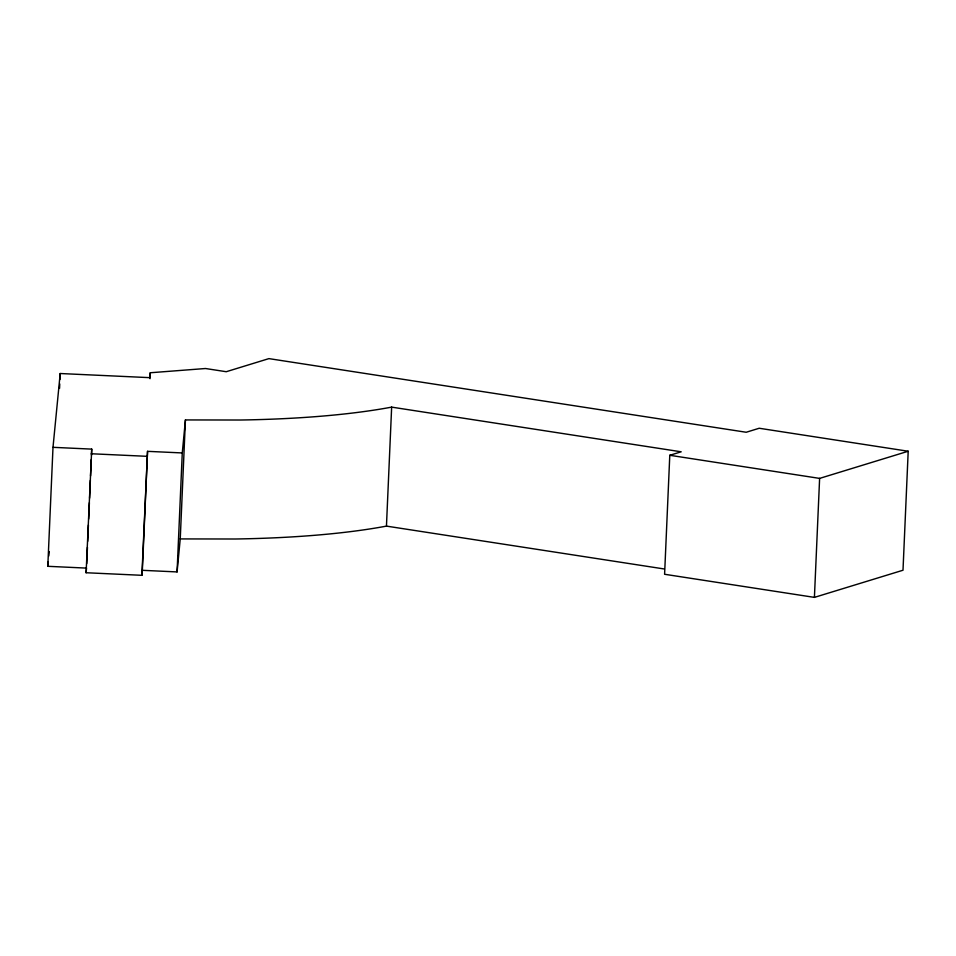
<?xml version="1.0" encoding="UTF-8"?>
<svg xmlns="http://www.w3.org/2000/svg" width="956" height="956" viewBox="0 0 956 956"><rect width="100%" height="100%" fill="white"/><g stroke="black" fill="none" stroke-linecap="round" stroke-linejoin="round"><path stroke-width="1.43" d="M86.1 572.74L86.53 568.103L47.8 566.311L52.998 447.324L60.204 373.521L149.757 377.656L150.295 372.756L205.516 368.514L226.237 371.717L268.911 358.62L746.206 432.255L759.195 428.252L908.2 451.244L903.002 570.23L814.416 597.38L664.599 574.269L669.786 455.283L681.198 451.806L391.649 407.125L386.451 526.111A316.281 62.51 2.5 0 1 235.104 539.005L180.242 538.921L177.075 571.927L142.348 570.314L141.894 575.309L86.1 572.74L91.728 449.117L52.998 447.324M59.559 388.387L59.75 383.93M59.941 379.472L60.204 373.521M86.733 563.634L87.45 547.274M87.701 541.335L88.418 524.975M88.681 519.024L89.398 502.665M89.589 498.195L90.366 480.354M90.557 475.885L91.274 459.525M91.465 455.068L91.728 449.117M150.032 378.707L150.295 372.756M141.894 575.309L147.547 451.34L182.273 452.941L185.428 419.935L240.303 420.019A316.281 62.51 2.5 0 0 391.637 407.125M142.348 570.314L147.547 451.34M177.075 571.927L182.273 452.941M180.242 538.921L185.428 419.935M814.416 597.38L819.615 478.394L908.2 451.244M47.8 566.311L48.23 561.877M48.804 555.974L49.246 551.552M91.298 453.753L147.093 456.323M669.786 455.283L819.615 478.394M386.451 526.111L664.253 568.975"/></g></svg>
